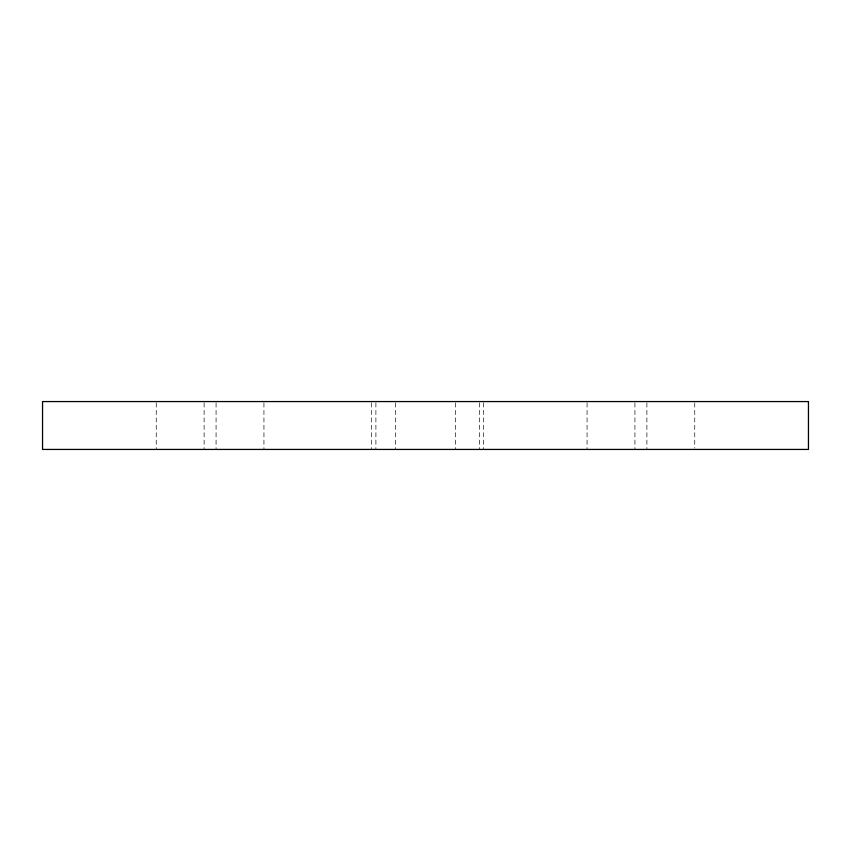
<?xml version="1.0" encoding="UTF-8"?>
<svg xmlns="http://www.w3.org/2000/svg" width="851" height="851" viewBox="0 0 851 851"><rect width="100%" height="100%" fill="white"/><g stroke="black" fill="none" stroke-linecap="round" stroke-linejoin="round"><path stroke-width="0.64" stroke-dasharray="4.25 3.19" d="M694.756 402.895L694.756 448.105M646.888 402.895L646.898 449.434M634.931 402.895L634.931 449.434M587.062 402.895L587.062 449.434M483.602 402.863L483.602 449.434M479.347 402.863L479.347 449.434M455.413 402.895L455.413 449.434M395.587 402.895L395.587 449.434M375.897 402.863L375.897 449.434M371.642 402.863L371.653 449.434M263.938 402.895L263.948 449.434M216.069 402.895L216.069 449.434M204.112 402.895L204.112 449.434M156.244 402.895L156.244 449.434"/><path stroke-width="1.28" d="M808.45 401.566L42.55 401.566L42.55 449.434L808.45 449.434L808.45 401.566"/></g></svg>
